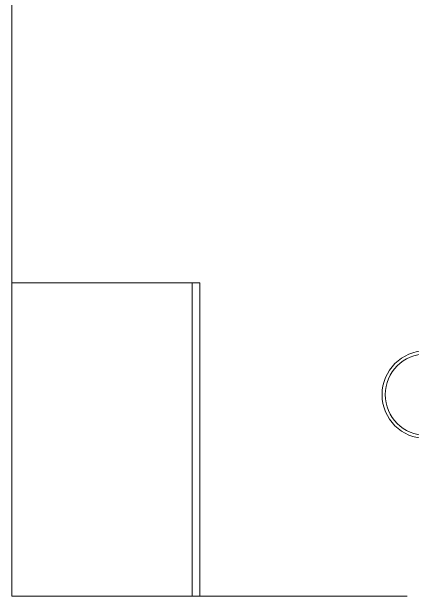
# Model space of a CAD drawing. Header units: millimetres. Extents: x 26027 to 581921, y 7230 to 233891.
# Drawn here: x 530224 to 531501, y 142610 to 144475 of the extents above; entities that cross this region are included whole.
import ezdxf

# ---------------------------------------------------------------- set-up
doc = ezdxf.new("R2010")
doc.units = ezdxf.units.MM
doc.header["$LTSCALE"] = 5
doc.layers.get('0').update_dxf_attribs({"color": 252})
for name, color, linetype, lineweight in [('Medical Equipment and Furniture', 252, 'Continuous', 0), ('Medical Equipment and Furniture1', 252, 'Continuous', 5), ('Walls', 252, 'Continuous', 5)]:
    doc.layers.add(name, color=color, linetype=linetype, lineweight=lineweight)

# ---------------------------------------------------------------- blocks, each defined once
blk = doc.blocks.new('WM00001-P')
blk.add_circle((0, 0), 0.14)
at = {"color": 8}
blk.add_circle((0, 0), 0.13, dxfattribs=at)
blk = doc.blocks.new('CUPBOARD - GLASS TOP - LOCKABLE - 200x100x60')
at = {"layer": 'Medical Equipment and Furniture1'}
blk.add_line((283.1819, -205.0074, 0), (284.1819, -205.0074, 0), dxfattribs=at)
at = {"layer": 'Medical Equipment and Furniture1', "elevation": 0}
blk.add_lwpolyline([(284.1819, -204.4324), (283.1819, -204.4324), (283.1819, -205.0324), (284.1819, -205.0324)], close=True, dxfattribs=at)

msp = doc.modelspace()

# ---------------------------------------------------------------- linework, layer by layer
at = {"layer": 'Walls'}
for q in [(530223.6, 146550.3, 0), (531483.8, 142610.3, 0)]:
    msp.add_line((530223.6, 142610.3, 0), q, dxfattribs=at)

# ---------------------------------------------------------------- block references
at = {"layer": 'Medical Equipment and Furniture', "xscale": 1000, "yscale": 1000, "zscale": 1000, "rotation": 90.00000000000001}
msp.add_blockref('CUPBOARD - GLASS TOP - LOCKABLE - 200x100x60', (325791.2, -140571.6, 0), dxfattribs=at)
at = {"layer": 'Medical Equipment and Furniture', "extrusion": (8.17011e-07, -7.77426e-06, 1), "xscale": -1000.000000000006, "yscale": 1000.000000000004, "zscale": 1000.000000000002, "rotation": 77.99858923583344}
msp.add_blockref('WM00001-P', (531544.1, 143253.5, -0.7), dxfattribs=at)

doc.saveas('drawing.dxf')
